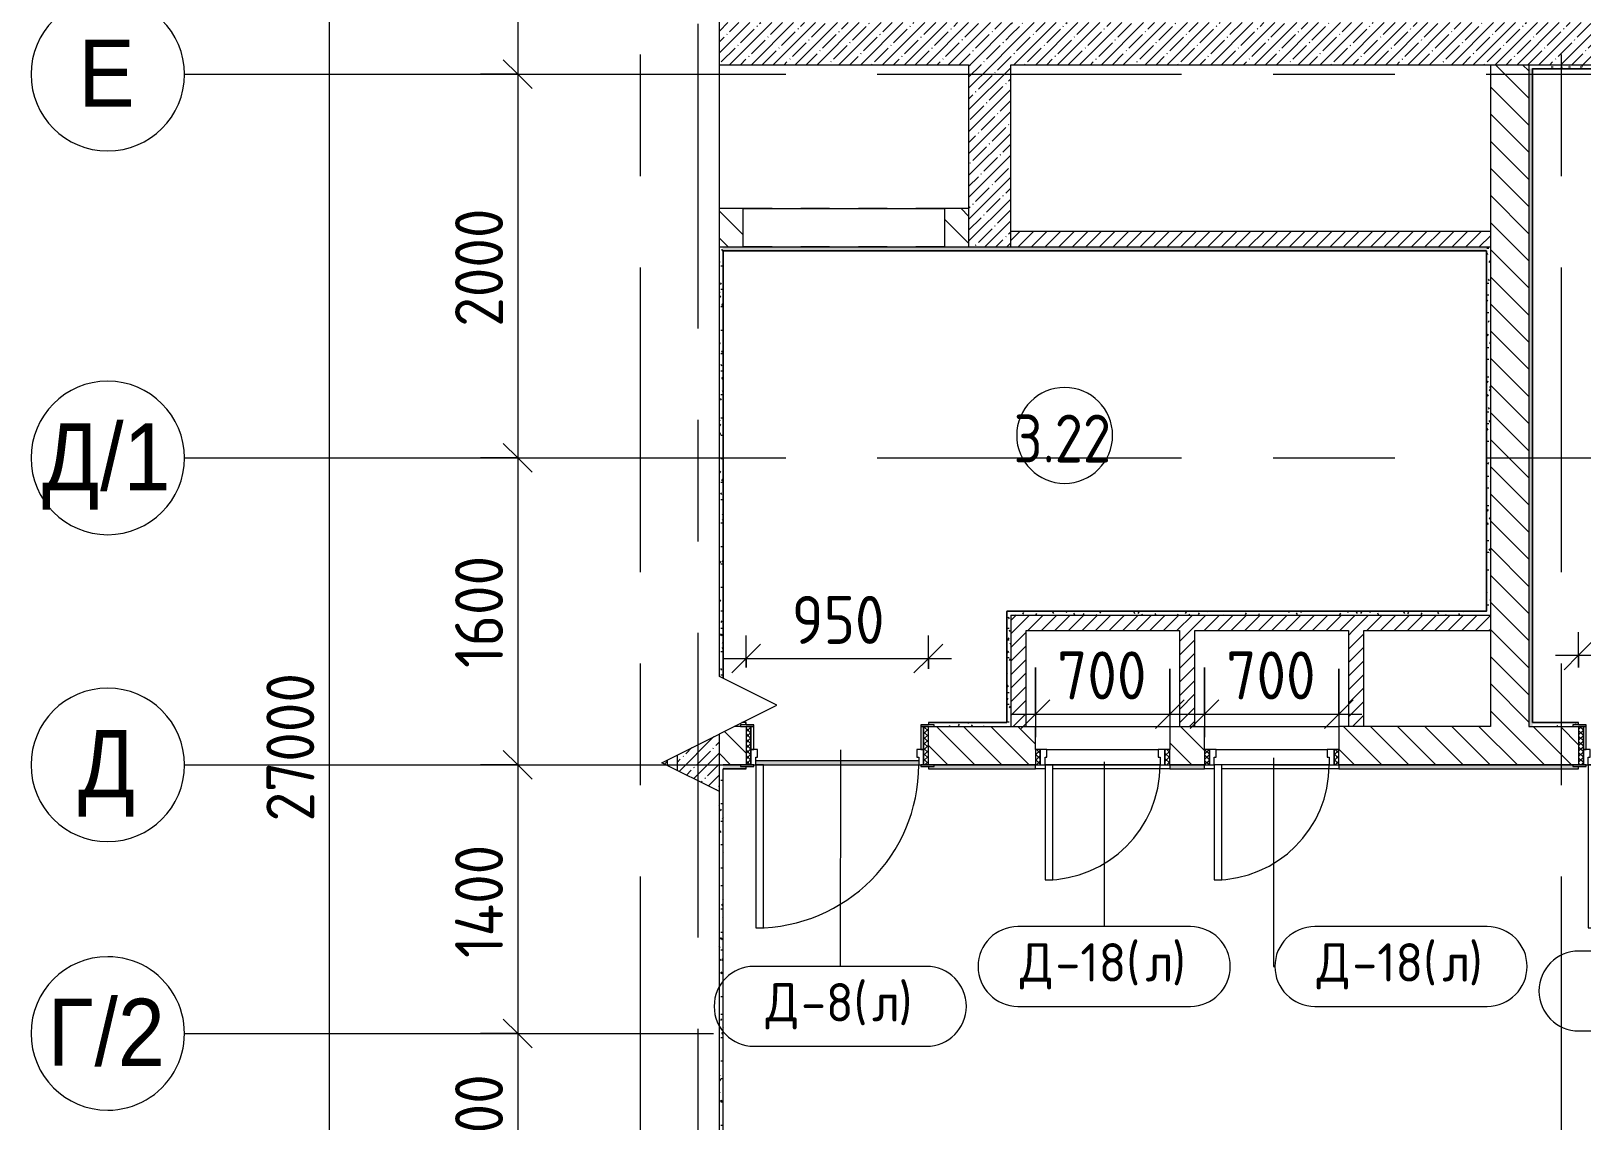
# Model space of a CAD drawing. Header units: millimetres. Extents: x 81382 to 274816, y -8553 to 29000.
# Drawn here: x 81382 to 89462, y 11544 to 17226 of the extents above; entities that cross this region are included whole.
import ezdxf

# ---------------------------------------------------------------- set-up
doc = ezdxf.new("R2010")
doc.units = ezdxf.units.MM
doc.linetypes.add('Осевая', pattern=[3175, 635, -476.25, 1587.5, -476.25])
doc.linetypes.add('Штрих короткий', pattern=[300, 150, -150])
for name, color, linetype, lineweight in [('A-ANNO-DIMS', 7, 'Continuous', 9), ('A-ANNO-DIMS-100', 7, 'Continuous', 9), ('A-AREA-IDEN', 7, 'Continuous', 9), ('A-DETL-GENF', 7, 'Continuous', 9), ('A-DOOR', 7, 'Continuous', 9), ('A-DOOR-3', 7, 'Штрих короткий', 9), ('A-DOOR-FRAM-2', 7, 'Continuous', 9), ('A-DOOR-IDEN', 7, 'Continuous', 9), ('A-WALL', 7, 'Continuous', 9), ('I-WALL', 7, 'Continuous', 9), ('Ограждение', 7, 'Continuous', 9), ('Оси', 7, 'Continuous', 9), ('Оси-1', 7, 'Continuous', 20), ('Оси-2', 7, 'Осевая', 9), ('Поручни', 7, 'Continuous', 9)]:
    doc.layers.add(name, color=color, linetype=linetype, lineweight=lineweight)
for name, color, linetype, lineweight, true_color in [('A-DOOR-1', 1, 'Continuous', 9, 0xff0000), ('A-DOOR-2', 1, 'Continuous', 13, 0xff0000), ('A-DOOR-FRAM-1', 1, 'Continuous', 13, 0xff0000), ('A-DOOR-FRAM-3', 1, 'Continuous', 9, 0xff0000), ('A-WALL-1', 7, 'Continuous', 9, 0x3c3c3c), ('A-WALL-FNSH-1', 7, 'Continuous', 9, 0x3c3c3c)]:
    doc.layers.add(name, color=color, linetype=linetype, lineweight=lineweight, true_color=true_color)
doc.styles.add('Arial', font='arial.ttf', dxfattribs={"width": 0.9, "height": 350})
doc.styles.add('GOST Common', font='GOST_Common.ttf', dxfattribs={"width": 0.9, "height": 250})
doc.styles.add('GOST Common_1', font='GOST_Common.ttf', dxfattribs={"height": 200})
doc.styles.add('ISOCPEUR', font='isocpeur.ttf', dxfattribs={"width": 0.9, "height": 250})
doc.dimstyles.new('ISO-2_5_0_9К_БОЛЬШОЙ', dxfattribs={"dimscale": 304.8, "dimtxt": 248.995294, "dimasz": 0.492126, "dimexe": 0.393701, "dimexo": 0.984252, "dimgap": 0, "dimtad": 1, "dimdec": 0, "dimrnd": 10, "dimzin": 0, "dimdsep": 46, "dimtxsty": 'ISOCPEUR', "dimblk1": 'OBLIQUE', "dimblk2": 'OBLIQUE', "dimsah": 1, "dimcen": 0.09, "dimdle": 0.393701, "dimazin": 0, "dimtfac": 1, "dimtdec": 4, "dimtix": 1, "dimtmove": 0, "dimatfit": 3, "dimfxl": 1, "dimtvp": 1, "dimtolj": 1, "dimtzin": 0, "dimarcsym": 2})
pattern_1 = [(45, (0, 0), (-57.024626, 57.024626), []), (45, (57.025, 0), (-57.024626, 57.024626), [100.806, -20.161, 3.353, -16.808])]
pattern_2 = [(135, (0, 0), (-70.71068, -70.71068), [])]
pattern_3 = [(45, (0, 0), (-35.35534, 35.35534), [])]
pattern_4 = [(0, (0, 0), (121.92, 30.48), [10.058, -81.382, 10.058, -81.382, -487.68]), (0, (0, 0), (121.92, 30.48), [-182.88, 10.058, -172.822, 10.058, -81.382, -213.36]), (0, (0, 0), (121.92, 30.48), [-457.2, 10.058, -50.902, 10.058, -142.342]), (120, (45.72, 15.24), (-87.356454, 90.345817), [10.058, -81.382, 10.058, -81.382, -487.68]), (120, (45.72, 15.24), (-87.356454, 90.345817), [-182.88, 10.058, -172.822, 10.058, -81.382, -213.36]), (120, (45.72, 15.24), (-87.356454, 90.345817), [-457.2, 10.058, -50.902, 10.058, -142.342]), (240, (60.96, 76.2), (-34.563546, -120.825817), [10.058, -81.382, 10.058, -81.382, -487.68]), (240, (60.96, 76.2), (-34.563546, -120.825817), [-182.88, 10.058, -172.822, 10.058, -81.382, -213.36]), (240, (60.96, 76.2), (-34.563546, -120.825817), [-457.2, 10.058, -50.902, 10.058, -142.342])]

# ---------------------------------------------------------------- blocks, each defined once
blk = doc.blocks.new('110_Дверь_СКБ_1Ст_Внутренняя1 - Д-8 950x2100h_охрана-31784688-План заполнения дверных проемов 3 этажа в осях 23-33')
at = {"layer": 'A-DOOR'}
h = blk.add_hatch(dxfattribs=at)
h.set_pattern_fill('FP_6', color=256, style=0, pattern_type=2)
h.set_pattern_definition([(135, (1826.41, 164.685), (-14.14214, -14.14214), []), (225, (1826.41, 164.685), (14.14214, -14.14214), [])])
h.paths.add_polyline_path([(462.5, 100), (462.5, -100), (487.5, -100), (487.5, 100)])
at = {"layer": 'A-DOOR-FRAM-2'}
h = blk.add_hatch(dxfattribs=at)
h.set_pattern_fill('FP_7', color=256, style=0, pattern_type=2)
h.set_pattern_definition([(45, (-296.384, 164.685), (-14.1421, 14.1421), []), (135, (-296.384, 164.685), (-14.1421, -14.1421), [])])
h.paths.add_polyline_path([(-437.5, 100), (-462.5, 100), (-462.5, -100), (-437.5, -100), (-437.5, -1.8)])
at = {"layer": 'A-DOOR-1'}
blk.add_arc((437.5, 100), 850, 90, 180, dxfattribs=at)
at = {"layer": 'A-DOOR-2'}
for p, q in [((437.5, 950), (397.5, 950)), ((397.5, 950), (397.5, 100)), ((437.5, 100), (437.5, 950)), ((397.5, 100), (437.5, 100))]:
    blk.add_line(p, q, dxfattribs=at)
at = {"layer": 'A-DOOR-FRAM-1'}
for p, q in [((-422.5, 108), (-492.5, 108)), ((-492.5, 108), (-492.5, 100)), ((-492.5, 100), (-422.5, 100)), ((-437.5, 100), (-462.5, 100)), ((-462.5, 100), (-462.5, -100)), ((-412.5, 100), (-437.5, 100)), ((-437.5, 100), (-437.5, 20)), ((-437.5, -100), (-437.5, 100)), ((-422.5, 100), (-437.5, 100)), ((-437.5, 100), (-437.5, 99)), ((-437.5, 99), (-422.5, 99)), ((-422.5, 100), (-422.5, 108)), ((-422.5, 99), (-422.5, 100)), ((-412.5, 60), (-412.5, 100)), ((437.5, 100), (437.5, 60)), ((462.5, 100), (437.5, 100)), ((517.5, 108), (447.5, 108)), ((447.5, 108), (447.5, 100)), ((462.5, 100), (447.5, 100)), ((447.5, 100), (447.5, 99)), ((447.5, 100), (517.5, 100)), ((447.5, 99), (462.5, 99)), ((462.5, 20), (462.5, 100)), ((487.5, 100), (462.5, 100)), ((462.5, 100), (462.5, -100)), ((462.5, 99), (462.5, 100)), ((487.5, -100), (487.5, 100)), ((517.5, 100), (517.5, 108)), ((-437.5, 20), (-402.5, 20)), ((-422.5, 20), (-437.5, 20)), ((-437.5, 20), (-437.5, -100)), ((-422.5, -100), (-422.5, 20)), ((-402.5, 60), (-412.5, 60)), ((-402.5, 20), (-402.5, 60)), ((437.5, 60), (427.5, 60)), ((427.5, 60), (427.5, 20)), ((427.5, 20), (462.5, 20)), ((462.5, 20), (447.5, 20)), ((447.5, 20), (447.5, -100)), ((462.5, -100), (462.5, 20)), ((-422.5, -100), (-492.5, -100)), ((-492.5, -100), (-492.5, -108)), ((-492.5, -108), (-422.5, -108)), ((-462.5, -100), (-437.5, -100)), ((-437.5, -100), (-422.5, -100)), ((-422.5, -108), (-422.5, -100)), ((447.5, -100), (462.5, -100)), ((517.5, -100), (447.5, -100)), ((447.5, -100), (447.5, -108)), ((447.5, -108), (517.5, -108)), ((462.5, -100), (487.5, -100)), ((517.5, -108), (517.5, -100))]:
    blk.add_line(p, q, dxfattribs=at)
blk = doc.blocks.new('DOR_Проход в стене_Прямоугольный - 1050x1150 EI30-23344994-План заполнения дверных проемов 3 этажа в осях 23-33')
at = {"layer": 'A-DOOR-3'}
for p, q in [((525, 100), (-525, 100)), ((525, -100), (-525, -100))]:
    blk.add_line(p, q, dxfattribs=at)
blk = doc.blocks.new('110_Дверь_СКБ_1Ст - д-18 700x2100h_Технический шкаф ЭОМ и СС-23257539-План заполнения дверных проемов 3 этажа в осях 23-33')
at = {"layer": 'A-DOOR'}
h = blk.add_hatch(dxfattribs=at)
h.set_pattern_fill('FP_20', color=256, style=0, pattern_type=2)
h.set_pattern_definition([(135, (1951.41, 164.685), (-14.14214, -14.14214), []), (225, (1951.41, 164.685), (14.14214, -14.14214), [])])
h.paths.add_polyline_path([(362.5, 100), (337.5, 100), (337.5, 20), (362.5, 20)])
at = {"layer": 'A-DOOR-FRAM-2'}
h = blk.add_hatch(dxfattribs=at)
h.set_pattern_fill('FP_21', color=256, style=0, pattern_type=2)
h.set_pattern_definition([(45, (-171.384, 164.685), (-14.1421, 14.1421), []), (135, (-171.384, 164.685), (-14.1421, -14.1421), [])])
h.paths.add_polyline_path([(-312.5, 100), (-337.5, 100), (-337.5, 20), (-312.5, 20)])
at = {"layer": 'A-DOOR-1'}
blk.add_arc((312.5, 100), 600, 90, 180, dxfattribs=at)
at = {"layer": 'A-DOOR-2'}
for p, q in [((312.5, 700), (272.5, 700)), ((272.5, 700), (272.5, 100)), ((312.5, 100), (312.5, 700)), ((272.5, 100), (312.5, 100))]:
    blk.add_line(p, q, dxfattribs=at)
at = {"layer": 'A-DOOR-FRAM-1'}
for p, q in [((-312.5, 100), (-337.5, 100)), ((-337.5, 100), (-337.5, 20)), ((-287.5, 100), (-312.5, 100)), ((-312.5, 100), (-312.5, 20)), ((-312.5, 20), (-312.5, 100)), ((-287.5, 60), (-287.5, 100)), ((312.5, 100), (312.5, 60)), ((337.5, 100), (312.5, 100)), ((337.5, 20), (337.5, 100)), ((362.5, 100), (337.5, 100)), ((337.5, 100), (337.5, 20)), ((362.5, 20), (362.5, 100)), ((-337.5, 20), (-312.5, 20)), ((-312.5, 20), (-277.5, 20)), ((-277.5, 60), (-287.5, 60)), ((-277.5, 20), (-277.5, 60)), ((312.5, 60), (302.5, 60)), ((302.5, 60), (302.5, 20)), ((302.5, 20), (337.5, 20)), ((337.5, 20), (362.5, 20))]:
    blk.add_line(p, q, dxfattribs=at)
at = {"layer": 'A-DOOR-FRAM-3'}
for p, q in [((-287.5, 100), (272.5, 100)), ((302.5, 20), (-277.5, 20))]:
    blk.add_line(p, q, dxfattribs=at)
blk = doc.blocks.new('Ограждение - Ограждение-32882290-План заполнения дверных проемов 3 этажа в осях 23-33')
at = {"layer": 'Ограждение'}
blk.add_hatch(color=256, dxfattribs=at).paths.add_polyline_path([(85814, 13400.9), (86010, 13400.9), (86010, 13420.9), (85160, 13420.9), (85160, 13400.9), (85270.7, 13400.9)])
at = {"layer": 'Поручни'}
for p, q in [((86010, 13420.9), (85160, 13420.9)), ((85160, 13400.9), (86010, 13400.9))]:
    blk.add_line(p, q, dxfattribs=at)
blk = doc.blocks.new('DET_L_Линия разрыва - М100-30674062-План заполнения дверных проемов 3 этажа в осях 23-33')
at = {"layer": 'A-DETL-GENF'}
for p, q in [((13669.4, 300), (13519.4, 0)), ((13969.4, -300), (13669.4, 300)), ((13519.4, 0), (35.7, 0)), ((14119.4, 0), (13969.4, -300)), ((27638.8, 0), (14119.4, 0))]:
    blk.add_line(p, q, dxfattribs=at)
blk = doc.blocks.new('Ось сетки - D8-29747960-План заполнения дверных проемов 3 этажа в осях 23-33')
at = {"layer": 'Оси-1'}
for start, end in [(360, 180), (180, 360)]:
    blk.add_arc((0, 0), 4, start, end, dxfattribs=at)
blk = doc.blocks.new('Марка_Помещения - Номер-25198446-План заполнения дверных проемов 3 этажа в осях 23-33')
at = {"layer": 'A-AREA-IDEN'}
for start, end in [(360, 180), (180, 360)]:
    blk.add_arc((0, 0), 2.5, start, end, dxfattribs=at)
blk = doc.blocks.new('М_двери - Типоразмер_рамка-25223575-План заполнения дверных проемов 3 этажа в осях 23-33')
at = {"layer": 'A-DOOR-IDEN'}
for p, q in [((4.496, 2.08), (-4.496, 2.08)), ((-4.496, -2.08), (4.496, -2.08))]:
    blk.add_line(p, q, dxfattribs=at)
for centre, start, end in [((-4.496, 0), 90, 270), ((4.496, 0), 270, 90)]:
    blk.add_arc(centre, 2.08, start, end, dxfattribs=at)
blk = doc.blocks.new('DIMBLOCK2-План заполнения дверных проемов 3 этажа в осях 23-33')
at = {"layer": 'A-ANNO-DIMS-100'}
for p, q in [((85110, 13908), (85110, 14074.1)), ((86060, 13900), (86060, 14074.1)), ((84990, 13954.1), (86180, 13954.1)), ((85110, 13954.1), (85110, 13908)), ((86060, 13954.1), (86060, 13900))]:
    blk.add_line(p, q, dxfattribs=at)
at = {"layer": 'A-ANNO-DIMS-100', "lineweight": 20}
for p, q in [((85110, 13954.1), (85185, 14029.1)), ((86060, 13954.1), (86135, 14029.1)), ((85110, 13954.1), (85035, 13879.1)), ((86060, 13954.1), (85985, 13879.1))]:
    blk.add_line(p, q, dxfattribs=at)
at = {"layer": 'A-ANNO-DIMS-100', "color": 0, "insert": (85348, 14280.7), "char_height": 250, "width": 568.858, "attachment_point": 1, "line_spacing_factor": 1.149209, "style": 'ISOCPEUR'}
blk.add_mtext('950', dxfattribs=at)
blk = doc.blocks.new('_Oblique')
at = {"color": 0, "linetype": 'ByBlock', "lineweight": -2}
blk.add_line((-0.5, -0.5), (0.5, 0.5), dxfattribs=at)
blk = doc.blocks.new('DIMBLOCK3-План заполнения дверных проемов 3 этажа в осях 23-33')
at = {"layer": 'A-ANNO-DIMS-100'}
for p, q in [((86618.4, 13908), (86618.4, 13544.8)), ((86618.4, 13664.8), (86618.4, 13908)), ((87318.4, 13900), (87318.4, 13544.8)), ((87318.4, 13664.8), (87318.4, 13900)), ((86498.4, 13664.8), (87438.4, 13664.8))]:
    blk.add_line(p, q, dxfattribs=at)
at = {"layer": 'A-ANNO-DIMS-100', "lineweight": 20}
for p, q in [((86618.4, 13664.8), (86693.4, 13739.8)), ((87318.4, 13664.8), (87393.4, 13739.8)), ((86618.4, 13664.8), (86543.4, 13589.8)), ((87318.4, 13664.8), (87243.4, 13589.8))]:
    blk.add_line(p, q, dxfattribs=at)
at = {"layer": 'A-ANNO-DIMS-100', "color": 0, "insert": (86731.4, 13991.4), "char_height": 250, "width": 568.858, "attachment_point": 1, "line_spacing_factor": 1.149209, "style": 'ISOCPEUR'}
blk.add_mtext('700', dxfattribs=at)
blk = doc.blocks.new('DIMBLOCK4-План заполнения дверных проемов 3 этажа в осях 23-33')
at = {"layer": 'A-ANNO-DIMS-100'}
for p, q in [((87500, 13908), (87500, 13544.8)), ((87500, 13664.8), (87500, 13908)), ((88200, 13900), (88200, 13544.8)), ((88200, 13664.8), (88200, 13900)), ((87380, 13664.8), (88320, 13664.8))]:
    blk.add_line(p, q, dxfattribs=at)
at = {"layer": 'A-ANNO-DIMS-100', "lineweight": 20}
for p, q in [((87500, 13664.8), (87575, 13739.8)), ((88200, 13664.8), (88275, 13739.8)), ((87500, 13664.8), (87425, 13589.8)), ((88200, 13664.8), (88125, 13589.8))]:
    blk.add_line(p, q, dxfattribs=at)
at = {"layer": 'A-ANNO-DIMS-100', "color": 0, "insert": (87613, 13991.4), "char_height": 250, "width": 568.858, "attachment_point": 1, "line_spacing_factor": 1.149209, "style": 'ISOCPEUR'}
blk.add_mtext('700', dxfattribs=at)
blk = doc.blocks.new('DIMBLOCK24-План заполнения дверных проемов 3 этажа в осях 23-33')
at = {"layer": 'A-ANNO-DIMS-100'}
for p, q in [((89450, 13908), (89450, 14091.1)), ((90400, 13920), (90400, 14091.1)), ((89330, 13971.1), (90520, 13971.1)), ((89450, 13971.1), (89450, 13908)), ((90400, 13971.1), (90400, 13920))]:
    blk.add_line(p, q, dxfattribs=at)
at = {"layer": 'A-ANNO-DIMS-100', "lineweight": 20}
for p, q in [((89450, 13971.1), (89525, 14046.1)), ((90400, 13971.1), (90475, 14046.1)), ((89450, 13971.1), (89375, 13896.1)), ((90400, 13971.1), (90325, 13896.1))]:
    blk.add_line(p, q, dxfattribs=at)
at = {"layer": 'A-ANNO-DIMS-100', "color": 0, "insert": (89688, 14297.7), "char_height": 250, "width": 568.858, "attachment_point": 1, "line_spacing_factor": 1.149209, "style": 'ISOCPEUR'}
blk.add_mtext('950', dxfattribs=at)
blk = doc.blocks.new('DIMBLOCK29-План заполнения дверных проемов 3 этажа в осях 23-33')
at = {"layer": 'A-ANNO-DIMS-100', "lineweight": 20}
for p, q in [((83919.2, 18150), (83844.2, 18225)), ((83919.2, 18150), (83994.2, 18075)), ((83919.2, 17000), (83844.2, 17075)), ((83919.2, 17000), (83994.2, 16925))]:
    blk.add_line(p, q, dxfattribs=at)
at = {"layer": 'A-ANNO-DIMS-100'}
for p, q in [((83725.3, 18150), (84039.2, 18150)), ((83919.2, 18150), (83725.3, 18150)), ((83919.2, 18150), (83919.2, 17000)), ((83725.3, 17000), (84039.2, 17000)), ((83919.2, 17000), (83725.3, 17000))]:
    blk.add_line(p, q, dxfattribs=at)
at = {"layer": 'A-ANNO-DIMS-100', "color": 0, "insert": (83592.6, 17302.1), "char_height": 250, "width": 655.049, "attachment_point": 1, "rotation": 90, "line_spacing_factor": 1.149209, "style": 'ISOCPEUR'}
blk.add_mtext('1150', dxfattribs=at)
blk = doc.blocks.new('DIMBLOCK30-План заполнения дверных проемов 3 этажа в осях 23-33')
at = {"layer": 'A-ANNO-DIMS-100', "lineweight": 20}
for p, q in [((83919.2, 17000), (83844.2, 17075)), ((83919.2, 17000), (83994.2, 16925)), ((83919.2, 15000), (83844.2, 15075)), ((83919.2, 15000), (83994.2, 14925))]:
    blk.add_line(p, q, dxfattribs=at)
at = {"layer": 'A-ANNO-DIMS-100'}
for p, q in [((83725.3, 17000), (84039.2, 17000)), ((83919.2, 17000), (83725.3, 17000)), ((83919.2, 17000), (83919.2, 15000)), ((83725.3, 15000), (84039.2, 15000)), ((83919.2, 15000), (83725.3, 15000))]:
    blk.add_line(p, q, dxfattribs=at)
at = {"layer": 'A-ANNO-DIMS-100', "color": 0, "insert": (83592.6, 15684), "char_height": 250, "width": 758.478, "attachment_point": 1, "rotation": 90, "line_spacing_factor": 1.149209, "style": 'ISOCPEUR'}
blk.add_mtext('2000', dxfattribs=at)
blk = doc.blocks.new('DIMBLOCK31-План заполнения дверных проемов 3 этажа в осях 23-33')
at = {"layer": 'A-ANNO-DIMS-100', "lineweight": 20}
for p, q in [((83919.2, 15000), (83844.2, 15075)), ((83919.2, 15000), (83994.2, 14925)), ((83919.2, 13400), (83844.2, 13475)), ((83919.2, 13400), (83994.2, 13325))]:
    blk.add_line(p, q, dxfattribs=at)
at = {"layer": 'A-ANNO-DIMS-100'}
for p, q in [((83725.3, 15000), (84039.2, 15000)), ((83919.2, 15000), (83725.3, 15000)), ((83919.2, 15000), (83919.2, 13400)), ((83725.3, 13400), (84039.2, 13400)), ((83919.2, 13400), (83725.3, 13400))]:
    blk.add_line(p, q, dxfattribs=at)
at = {"layer": 'A-ANNO-DIMS-100', "color": 0, "insert": (83592.6, 13905.5), "char_height": 250, "width": 706.764, "attachment_point": 1, "rotation": 90, "line_spacing_factor": 1.149209, "style": 'ISOCPEUR'}
blk.add_mtext('1600', dxfattribs=at)
blk = doc.blocks.new('DIMBLOCK32-План заполнения дверных проемов 3 этажа в осях 23-33')
at = {"layer": 'A-ANNO-DIMS-100', "lineweight": 20}
for p, q in [((83919.2, 13400), (83844.2, 13475)), ((83919.2, 13400), (83994.2, 13325)), ((83919.2, 12000), (83844.2, 12075)), ((83919.2, 12000), (83994.2, 11925))]:
    blk.add_line(p, q, dxfattribs=at)
at = {"layer": 'A-ANNO-DIMS-100'}
for p, q in [((83725.3, 13400), (84039.2, 13400)), ((83919.2, 13400), (83725.3, 13400)), ((83919.2, 13400), (83919.2, 12000)), ((83725.3, 12000), (84039.2, 12000)), ((83919.2, 12000), (83725.3, 12000))]:
    blk.add_line(p, q, dxfattribs=at)
at = {"layer": 'A-ANNO-DIMS-100', "color": 0, "insert": (83592.6, 12393.5), "char_height": 250, "width": 735.494, "attachment_point": 1, "rotation": 90, "line_spacing_factor": 1.149209, "style": 'ISOCPEUR'}
blk.add_mtext('1400', dxfattribs=at)
blk = doc.blocks.new('DIMBLOCK33-План заполнения дверных проемов 3 этажа в осях 23-33')
at = {"layer": 'A-ANNO-DIMS-100', "lineweight": 20}
for p, q in [((83919.2, 12000), (83844.2, 12075)), ((83919.2, 12000), (83994.2, 11925)), ((83919.2, 11100), (83844.2, 11175)), ((83919.2, 11100), (83994.2, 11025))]:
    blk.add_line(p, q, dxfattribs=at)
at = {"layer": 'A-ANNO-DIMS-100'}
for p, q in [((83725.3, 12000), (84039.2, 12000)), ((83919.2, 12000), (83725.3, 12000)), ((83919.2, 12000), (83919.2, 11100)), ((83725.3, 11100), (84039.2, 11100)), ((83919.2, 11100), (83725.3, 11100))]:
    blk.add_line(p, q, dxfattribs=at)
at = {"layer": 'A-ANNO-DIMS-100', "color": 0, "insert": (83592.6, 11313), "char_height": 250, "width": 568.858, "attachment_point": 1, "rotation": 90, "line_spacing_factor": 1.149209, "style": 'ISOCPEUR'}
blk.add_mtext('900', dxfattribs=at)
blk = doc.blocks.new('DIMBLOCK38-План заполнения дверных проемов 3 этажа в осях 23-33')
at = {"layer": 'A-ANNO-DIMS-100', "lineweight": 20}
for p, q in [((82935.4, 27000), (82860.4, 27075)), ((82935.4, 27000), (83010.4, 26925)), ((82935.4, 0), (82860.4, 75)), ((82935.4, 0), (83010.4, -75))]:
    blk.add_line(p, q, dxfattribs=at)
at = {"layer": 'A-ANNO-DIMS-100'}
for p, q in [((82935.4, 27120), (82935.4, -120)), ((82741.5, 27000), (83055.4, 27000)), ((82935.4, 27000), (82741.5, 27000)), ((82741.5, 0), (83055.4, 0)), ((82935.4, 0), (82741.5, 0))]:
    blk.add_line(p, q, dxfattribs=at)
at = {"layer": 'A-ANNO-DIMS-100', "color": 0, "insert": (82608.8, 13105), "char_height": 250, "width": 948.097, "attachment_point": 1, "rotation": 90, "line_spacing_factor": 1.149209, "style": 'ISOCPEUR'}
blk.add_mtext('27000', dxfattribs=at)

msp = doc.modelspace()

# ---------------------------------------------------------------- hatches: boundary and pattern name
at = {"layer": 'I-WALL'}
h = msp.add_hatch(dxfattribs=at)
h.set_pattern_fill('FP_4', color=256, style=0, pattern_type=2)
h.set_pattern_definition(pattern_1)
h.paths.add_polyline_path([(86270, 17050), (86490, 17050), (86490, 17270), (84970.7, 17270), (84970.7, 17050)])
h = msp.add_hatch(dxfattribs=at)
h.set_pattern_fill('FP_4', color=256, style=0, pattern_type=2)
h.set_pattern_definition(pattern_1)
h.paths.add_polyline_path([(92810, 17050), (92810, 17270), (86490, 17270), (86490, 17050), (92790, 17050)])
h = msp.add_hatch(dxfattribs=at)
h.set_pattern_fill('FP_4', color=256, style=0, pattern_type=2)
h.set_pattern_definition(pattern_1)
h.paths.add_polyline_path([(86490, 16100), (86490, 17050), (86270, 17050), (86270, 16100)])
h = msp.add_hatch(dxfattribs=at)
h.set_pattern_fill('FP_3', color=256, style=0, pattern_type=2)
h.set_pattern_definition(pattern_2)
h.paths.add_polyline_path([(89190, 13600), (89190, 17050), (88990, 17050), (88990, 13600)])
h = msp.add_hatch(dxfattribs=at)
h.set_pattern_fill('FP_35', color=256, style=0, pattern_type=2)
h.set_pattern_definition(pattern_4)
h.paths.add_polyline_path([(90920, 17030), (90940, 17030), (90940, 17050), (89190, 17050), (89190, 17030), (90919, 17030)])
h = msp.add_hatch(dxfattribs=at)
h.set_pattern_fill('FP_35', color=256, style=0, pattern_type=2)
h.set_pattern_definition(pattern_4)
h.paths.add_polyline_path([(89210, 13600), (89210, 17030), (89190, 17030), (89190, 13600)])
h = msp.add_hatch(dxfattribs=at)
h.set_pattern_fill('FP_3', color=256, style=0, pattern_type=2)
h.set_pattern_definition(pattern_2)
h.paths.add_polyline_path([(84990, 16100), (85095, 16100), (85095, 16300), (84970.7, 16300), (84970.7, 16100)])
h.paths.add_polyline_path([(86270, 16100), (86270, 16300), (86145, 16300), (86145, 16100)])
h = msp.add_hatch(dxfattribs=at)
h.set_pattern_fill('FP_5', color=256, style=0, pattern_type=2)
h.set_pattern_definition(pattern_3)
h.paths.add_polyline_path([(88970, 16100), (88990, 16100), (88990, 16180), (86490, 16180), (86490, 16100), (87086.2, 16100)])
h = msp.add_hatch(dxfattribs=at)
h.set_pattern_fill('FP_35', color=256, style=0, pattern_type=2)
h.set_pattern_definition(pattern_4)
h.paths.add_polyline_path([(84990, 13851.7), (84990, 16100), (84970.7, 16099.3), (84970.7, 13861.4), (84972, 13860.7)])
h = msp.add_hatch(dxfattribs=at)
h.set_pattern_fill('FP_35', color=256, style=0, pattern_type=2)
h.set_pattern_definition(pattern_4)
h.paths.add_polyline_path([(88969, 16080), (88970, 16080), (88970, 16100), (84990, 16100), (84990, 16080), (87086.2, 16080)])
h = msp.add_hatch(dxfattribs=at)
h.set_pattern_fill('FP_35', color=256, style=0, pattern_type=2)
h.set_pattern_definition(pattern_4)
h.paths.add_polyline_path([(88970, 14180), (88990, 14180), (88990, 16100), (88970, 16100), (88970, 14200)])
h = msp.add_hatch(dxfattribs=at)
h.set_pattern_fill('FP_35', color=256, style=0, pattern_type=2)
h.set_pattern_definition(pattern_4)
h.paths.add_polyline_path([(88970, 14180), (88970, 14200), (86470, 14200), (86470, 14180), (87086.2, 14180)])
h = msp.add_hatch(dxfattribs=at)
h.set_pattern_fill('FP_35', color=256, style=0, pattern_type=2)
h.set_pattern_definition(pattern_4)
h.paths.add_polyline_path([(86490, 13600), (86490, 14180), (86470, 14180), (86470, 13600)])
h = msp.add_hatch(dxfattribs=at)
h.set_pattern_fill('FP_5', color=256, style=0, pattern_type=2)
h.set_pattern_definition(pattern_3)
h.paths.add_polyline_path([(88250, 14100), (88990, 14100), (88990, 14180), (86490, 14180), (86490, 14100), (87450, 14100)])
h = msp.add_hatch(dxfattribs=at)
h.set_pattern_fill('FP_5', color=256, style=0, pattern_type=2)
h.set_pattern_definition(pattern_3)
h.paths.add_polyline_path([(86570, 13600), (86570, 14100), (86490, 14100), (86490, 13600)])
h = msp.add_hatch(dxfattribs=at)
h.set_pattern_fill('FP_5', color=256, style=0, pattern_type=2)
h.set_pattern_definition(pattern_3)
h.paths.add_polyline_path([(87450, 13600), (87450, 14100), (87370, 14100), (87370, 13600)])
h = msp.add_hatch(dxfattribs=at)
h.set_pattern_fill('FP_5', color=256, style=0, pattern_type=2)
h.set_pattern_definition(pattern_3)
h.paths.add_polyline_path([(88330, 13600), (88330, 14100), (88250, 14100), (88250, 13600)])
h = msp.add_hatch(dxfattribs=at)
h.set_pattern_fill('FP_3', color=256, style=0, pattern_type=2)
h.set_pattern_definition(pattern_2)
h.paths.add_polyline_path([(89450, 13400), (89450, 13600), (88200, 13600), (88200, 13400), (89420, 13400)])
h.paths.add_polyline_path([(87500, 13400), (87500, 13600), (87318.4, 13600), (87318.4, 13400)])
h.paths.add_polyline_path([(86618.4, 13400), (86618.4, 13600), (86060, 13600), (86060, 13400), (86090, 13400)])
h.paths.add_polyline_path([(85110, 13400), (85110, 13600), (85047.9, 13600), (84970, 13561.1), (84970.7, 13400), (85080, 13400)])
h = msp.add_hatch(dxfattribs=at)
h.set_pattern_fill('FP_35', color=256, style=0, pattern_type=2)
h.set_pattern_definition(pattern_4)
h.paths.add_polyline_path([(86090, 13600), (86470, 13600), (86469, 13620), (86060, 13620), (86060, 13608), (86090, 13608), (86090, 13601.5)])
h.paths.add_polyline_path([(85047.9, 13600), (85080, 13600), (85080, 13608), (85110, 13608), (85110, 13620), (85087.9, 13620), (85063.5, 13607.8)])
h = msp.add_hatch(dxfattribs=at)
h.set_pattern_fill('FP_35', color=256, style=0, pattern_type=2)
h.set_pattern_definition(pattern_4)
h.paths.add_polyline_path([(89210, 13600), (89420, 13600), (89420, 13608), (89450, 13608), (89450, 13620), (89210, 13620)])
h = msp.add_hatch(dxfattribs=at)
h.set_pattern_fill('FP_4', color=256, style=0, pattern_type=2)
h.set_pattern_definition(pattern_1)
h.paths.add_polyline_path([(84970, 13261.7), (84970, 13561.1), (84750, 13451.1), (84750, 13371.7), (84960.2, 13266.6)])
h = msp.add_hatch(dxfattribs=at)
h.set_pattern_fill('FP_4', color=256, style=0, pattern_type=2)
h.set_pattern_definition(pattern_1)
h.paths.add_polyline_path([(84700, 13396.7), (84700, 13426.1), (84670.7, 13411.4)])
h = msp.add_hatch(dxfattribs=at)
h.set_pattern_fill('FP_35', color=256, style=0, pattern_type=2)
h.set_pattern_definition(pattern_4)
h.paths.add_polyline_path([(84990, 10620), (84990, 13400), (84970, 13400), (84970.7, 10620)])
h = msp.add_hatch(dxfattribs=at)
h.set_pattern_fill('FP_35', color=256, style=0, pattern_type=2)
h.set_pattern_definition(pattern_4)
h.paths.add_polyline_path([(97800, 13380), (97800, 13400), (97520, 13400), (97520, 13380)])
h.paths.add_polyline_path([(96820, 13380), (96820, 13400), (96650, 13400), (96650, 13392), (96595, 13392), (96595, 13380), (96650, 13380)])
h.paths.add_polyline_path([(95195, 13380), (95195, 13392), (95140, 13392), (95140, 13400), (94510, 13400), (94510, 13392), (94455, 13392), (94455, 13380), (95140, 13380)])
h.paths.add_polyline_path([(92280, 13380), (93055, 13380), (93055, 13392), (93000, 13392), (93000, 13400), (92280, 13400), (92280, 13392), (92250, 13392), (92250, 13380)])
h.paths.add_polyline_path([(89420, 13380), (89450, 13380), (89450, 13392), (89420, 13392), (89420, 13400), (88200, 13400), (88200, 13380)])
h.paths.add_polyline_path([(90400, 13380), (91300, 13380), (91300, 13392), (91270, 13392), (91270, 13400), (90430, 13400), (90430, 13392), (90400, 13392)])
h.paths.add_polyline_path([(87318.4, 13380), (87500, 13380), (87500, 13400), (87318.4, 13400)])
h.paths.add_polyline_path([(86618.4, 13380), (86618.4, 13400), (86090, 13400), (86090, 13392), (86060, 13392), (86060, 13380), (86090, 13380)])
h.paths.add_polyline_path([(84991, 13380), (85110, 13380), (85110, 13392), (85080, 13392), (85080, 13400), (84990, 13400), (84990, 13380)])

# ---------------------------------------------------------------- linework, layer by layer
at = {"layer": 'A-DOOR-IDEN'}
for p, q in [((85601.6, 13477.9), (85600.8, 12349.2)), ((86976.5, 13416.3), (86976.5, 12557.2)), ((87858.9, 13436.8), (87858.9, 12349.2)), ((87858.9, 12349.2), (87866.4, 12349.2))]:
    msp.add_line(p, q, dxfattribs=at)
at = {"layer": 'A-WALL'}
for p, q in [((88990, 17050), (88990, 13600)), ((89190, 17050), (89190, 13600)), ((89210, 17030), (90920, 17030)), ((89210, 13620), (89210, 17030)), ((84970.7, 16100), (88990, 16100)), ((88970, 16080), (84990, 16080)), ((84990, 16080), (84990, 13851.7)), ((88970, 14200), (88970, 16080)), ((86470, 13620), (86470, 14180)), ((86490, 14180), (88990, 14180)), ((85080, 13600), (85047.9, 13600)), ((85110, 13620), (85087.9, 13620)), ((86060, 13620), (86470, 13620)), ((86090, 13600), (86618.4, 13600)), ((87318.4, 13600), (87500, 13600)), ((89190, 13600), (89420, 13600)), ((89210, 13620), (89450, 13620)), ((84970, 13561.1), (84970, 13400)), ((84970, 13400), (85080, 13400)), ((85080, 13400), (84990, 13400)), ((84990, 10620), (84990, 13380))]:
    msp.add_line(p, q, dxfattribs=at)
at = {"layer": 'A-WALL-1'}
for p, q in [((84970.7, 17050), (86270, 17050)), ((86270, 17050), (86270, 16100)), ((86490, 16100), (86490, 17050)), ((86490, 17050), (91020, 17050)), ((85095, 16300), (84970.7, 16300)), ((85095, 16100), (85095, 16300)), ((86270, 16300), (86145, 16300)), ((86145, 16300), (86145, 16100)), ((88990, 16180), (86490, 16180)), ((88970, 14200), (86470, 14200)), ((86490, 14180), (86490, 13600)), ((86570, 14100), (87370, 14100)), ((86570, 13600), (86570, 14100)), ((87370, 14100), (87370, 13600)), ((87450, 14100), (88250, 14100)), ((87450, 13600), (87450, 14100)), ((88250, 14100), (88250, 13600)), ((88330, 14100), (88990, 14100)), ((88330, 13600), (88330, 14100)), ((85110, 13608), (85110, 13620)), ((86060, 13620), (86060, 13608)), ((86618.4, 13480), (86618.4, 13600)), ((87318.4, 13600), (87318.4, 13480)), ((87500, 13480), (87500, 13600)), ((88990, 13600), (88200, 13600)), ((88200, 13600), (88200, 13480)), ((89450, 13608), (89450, 13620)), ((84700, 13396.7), (84700, 13426.1)), ((84750, 13451.1), (84750, 13371.7)), ((84970, 13400), (84970, 13261.7)), ((84990, 13380), (84991, 13380)), ((85110, 13380), (85110, 13392)), ((86060, 13392), (86060, 13380)), ((86060, 13380), (86618.4, 13380)), ((86090, 13400), (86618.4, 13400)), ((86618.4, 13400), (86090, 13400)), ((86618.4, 13380), (86618.4, 13400)), ((87318.4, 13400), (87500, 13400)), ((87500, 13400), (87318.4, 13400)), ((87318.4, 13400), (87318.4, 13380)), ((87318.4, 13380), (87500, 13380)), ((87500, 13380), (87500, 13400)), ((88200, 13400), (89420, 13400)), ((89420, 13400), (88200, 13400)), ((88200, 13400), (88200, 13380)), ((88200, 13380), (89450, 13380)), ((89450, 13380), (89450, 13392))]:
    msp.add_line(p, q, dxfattribs=at)
at = {"layer": 'A-WALL-FNSH-1'}
for p, q in [((89211, 13621), (89211, 17029)), ((89211, 17029), (90919, 17029)), ((84991, 16079), (88969, 16079)), ((84991, 13851.2), (84991, 16079)), ((88969, 16079), (88969, 14201)), ((86469, 14201), (86469, 13621)), ((88969, 14201), (86469, 14201)), ((86470, 14180), (86470, 14200)), ((85110, 13621), (85089.9, 13621)), ((85110, 13620), (85110, 13621)), ((86469, 13621), (86060, 13621)), ((86060, 13621), (86060, 13620)), ((89450, 13621), (89211, 13621)), ((89450, 13620), (89450, 13621)), ((85110, 13380), (84991, 13380)), ((84991, 10620), (84991, 13379)), ((84991, 13379), (85110, 13379)), ((85110, 13379), (85110, 13380)), ((86060, 13380), (86060, 13379)), ((86060, 13379), (86618.4, 13379)), ((86618.4, 13379), (86618.4, 13380)), ((87318.4, 13380), (87318.4, 13379)), ((87318.4, 13379), (87500, 13379)), ((87500, 13379), (87500, 13380)), ((88200, 13380), (88200, 13379)), ((88200, 13379), (89450, 13379)), ((89450, 13379), (89450, 13380))]:
    msp.add_line(p, q, dxfattribs=at)
at = {"layer": 'I-WALL'}
for p, q in [((85095, 16300), (86145, 16300)), ((86618.4, 13600), (87318.4, 13600)), ((87500, 13600), (88200, 13600)), ((86668.4, 13380), (86618.4, 13380)), ((86668.4, 13379), (86618.4, 13379)), ((87318.4, 13380), (86708.4, 13380)), ((87318.4, 13379), (86708.4, 13379)), ((87550, 13380), (87500, 13380)), ((87550, 13379), (87500, 13379)), ((88200, 13380), (87590, 13380)), ((88200, 13379), (87590, 13379))]:
    msp.add_line(p, q, dxfattribs=at)
at = {"layer": 'Оси'}
for p, q in [((82181.8, 17000), (84681.8, 17000)), ((82181.8, 15000), (84681.8, 15000)), ((82181.8, 13400), (84681.8, 13400)), ((82181.8, 12000), (83535.4, 12000)), ((83586.2, 12000), (84939.7, 12000))]:
    msp.add_line(p, q, dxfattribs=at)
at = {"layer": 'Оси-2'}
for p, q in [((84560, 593.7), (84560, 19415.1)), ((84860, 1863.7), (84860, 19415.1)), ((89360, 593.7), (89360, 18900)), ((84681.8, 17000), (122730, 17000)), ((84681.8, 15000), (122160, 15000)), ((84681.8, 13400), (122130, 13400)), ((83535.4, 12000), (83586.2, 12000))]:
    msp.add_line(p, q, dxfattribs=at)

# ---------------------------------------------------------------- block references
at = {"layer": 'A-AREA-IDEN', "xscale": 99.99999999999993, "yscale": 99.99999999999993, "zscale": 99.99999999999993}
msp.add_blockref('Марка_Помещения - Номер-25198446-План заполнения дверных проемов 3 этажа в осях 23-33', (86770.5, 15117.5), dxfattribs=at)
at = {"layer": 'A-DETL-GENF', "rotation": 270.0000000000003}
msp.add_blockref('DET_L_Линия разрыва - М100-30674062-План заполнения дверных проемов 3 этажа в осях 23-33', (84970.7, 27380.8), dxfattribs=at)
at = {"layer": 'A-DOOR'}
msp.add_blockref('DOR_Проход в стене_Прямоугольный - 1050x1150 EI30-23344994-План заполнения дверных проемов 3 этажа в осях 23-33', (85620, 16200), dxfattribs=at)
at = {"layer": 'A-DOOR-1', "rotation": 180}
for name, p in [('110_Дверь_СКБ_1Ст_Внутренняя1 - Д-8 950x2100h_охрана-31784688-План заполнения дверных проемов 3 этажа в осях 23-33', (85597.5, 13500)), ('110_Дверь_СКБ_1Ст_Внутренняя1 - Д-8 950x2100h_охрана-31784688-План заполнения дверных проемов 3 этажа в осях 23-33', (89937.5, 13500)), ('110_Дверь_СКБ_1Ст - д-18 700x2100h_Технический шкаф ЭОМ и СС-23257539-План заполнения дверных проемов 3 этажа в осях 23-33', (86980.9, 13500)), ('110_Дверь_СКБ_1Ст - д-18 700x2100h_Технический шкаф ЭОМ и СС-23257539-План заполнения дверных проемов 3 этажа в осях 23-33', (87862.5, 13500))]:
    msp.add_blockref(name, p, dxfattribs=at)
at = {"layer": 'A-DOOR-IDEN', "xscale": 99.99999999999993, "yscale": 99.99999999999993, "zscale": 99.99999999999993}
for p in [(86976.5, 12349.2), (88524.1, 12349.2), (89900.8, 12221.2), (85600.8, 12141.2)]:
    msp.add_blockref('М_двери - Типоразмер_рамка-25223575-План заполнения дверных проемов 3 этажа в осях 23-33', p, dxfattribs=at)
at = {"layer": 'Оси-1', "xscale": 99.99999999999993, "yscale": 99.99999999999993, "zscale": 99.99999999999993}
for p, rotation in [((81781.8, 17000), 269.9999999999994), ((81781.8, 15000), 269.9999999999994), ((81781.8, 13400), 269.9999999999994), ((81781.8, 12000), 269.9999999999995)]:
    msp.add_blockref('Ось сетки - D8-29747960-План заполнения дверных проемов 3 этажа в осях 23-33', p, dxfattribs=dict(at, rotation=rotation))
at = {"layer": 'Поручни'}
msp.add_blockref('Ограждение - Ограждение-32882290-План заполнения дверных проемов 3 этажа в осях 23-33', (0, 0), dxfattribs=at)

# ---------------------------------------------------------------- texts
at = {"layer": 'A-AREA-IDEN', "insert": (86504.7, 15226.1), "char_height": 250, "width": 663.797, "attachment_point": 1, "style": 'GOST Common'}
msp.add_mtext('3.22', dxfattribs=at)
at = {"layer": 'A-DOOR-IDEN', "char_height": 200, "attachment_point": 1, "style": 'GOST Common_1'}
for s, insert, width in [('\\fGOST Common|b0|i0|c204|p34|;Д', (86537.3, 12470.4), 224.472), ('-18(', (86722.5, 12470.4), 569.198), ('\\fGOST Common|b0|i0|c204|p34|;)', (87331, 12470.4), 96.202), ('\\fGOST Common|b0|i0|c204|p34|;Д', (88084.8, 12470.4), 224.472), ('-18(', (88270, 12470.4), 569.198), ('\\fGOST Common|b0|i0|c204|p34|;)', (88878.6, 12470.4), 96.202), ('\\fGOST Common|b0|i0|c204|p34|;л', (87192.1, 12470.4), 168.354), ('\\fGOST Common|b0|i0|c204|p34|;л', (88739.7, 12470.4), 168.354), ('-8(', (85396.3, 12262.4), 448.945), ('\\fGOST Common|b0|i0|c204|p34|;)', (85905.6, 12262.4), 96.202), ('\\fGOST Common|b0|i0|c204|p34|;Д', (85211.1, 12262.4), 224.472), ('\\fGOST Common|b0|i0|c204|p34|;л', (85766.7, 12262.4), 168.354)]:
    msp.add_mtext(s, dxfattribs=dict(at, insert=insert, width=width))
at = {"layer": 'Оси', "char_height": 350, "attachment_point": 1, "style": 'Arial'}
for s, insert, width in [('\\fArial|b0|i0|c204|p34|;\\W.9;Е', (81629, 17181), 360.759), ('/1', (81742.3, 15181), 454.557), ('\\fArial|b0|i0|c204|p34|;\\W.9;Д', (81438.7, 15181), 367.975), ('\\fArial|b0|i0|c204|p34|;\\W.9;Д', (81626.3, 13581), 367.975), ('\\fArial|b0|i0|c204|p34|;\\W.9;Г', (81468.4, 12181), 295.823), ('/2', (81712.4, 12181), 454.557)]:
    msp.add_mtext(s, dxfattribs=dict(at, insert=insert, width=width))

# ---------------------------------------------------------------- dimensions: what is measured, and where the dimension line sits
at = {"layer": 'A-ANNO-DIMS'}
for base, p1, p2, override, picture, middle in [((82935.4, 0), (83041.5, 27000), (83041.5, 0), {"dimpost": '<>', "dimfxl": 26999.999823}, 'DIMBLOCK38-План заполнения дверных проемов 3 этажа в осях 23-33', (82810.4, 13500)), ((83919.2, 17000), (84025.3, 18150), (84025.3, 17000), {"dimpost": '<>', "dimfxl": 1150}, 'DIMBLOCK29-План заполнения дверных проемов 3 этажа в осях 23-33', (83794.2, 17575)), ((83919.2, 15000), (84025.3, 17000), (84025.3, 15000), {"dimpost": '<>', "dimfxl": 2000.000075}, 'DIMBLOCK30-План заполнения дверных проемов 3 этажа в осях 23-33', (83794.2, 16000)), ((83919.2, 13400), (84025.3, 15000), (84025.3, 13400), {"dimpost": '<>', "dimfxl": 1600}, 'DIMBLOCK31-План заполнения дверных проемов 3 этажа в осях 23-33', (83794.2, 14200)), ((83919.2, 12000), (84025.3, 13400), (84025.3, 12000), {"dimpost": '<>', "dimfxl": 1399.999995}, 'DIMBLOCK32-План заполнения дверных проемов 3 этажа в осях 23-33', (83794.2, 12700)), ((83919.2, 11100), (84025.3, 12000), (84025.3, 11100), {"dimpost": '<>', "dimfxl": 900}, 'DIMBLOCK33-План заполнения дверных проемов 3 этажа в осях 23-33', (83794.2, 11550))]:
    dim = msp.add_linear_dim(base=base, p1=p1, p2=p2, angle=90, dimstyle='ISO-2_5_0_9К_БОЛЬШОЙ', override=override, dxfattribs=at)
    dim.commit()
    dim.dimension.update_dxf_attribs({"geometry": picture, "text_midpoint": middle})
for base, p1, p2, override, picture, middle in [((86060, 13954.1), (85110, 13608), (86060, 13600), {"dimpost": '<>', "dimfxl": 950.033684}, 'DIMBLOCK2-План заполнения дверных проемов 3 этажа в осях 23-33', (85585, 14079.1)), ((90400, 13971.1), (89450, 13608), (90400, 13620), {"dimpost": '<>', "dimfxl": 950.075786}, 'DIMBLOCK24-План заполнения дверных проемов 3 этажа в осях 23-33', (89925, 14096.1)), ((87318.4, 13664.8), (86618.4, 13608), (87318.4, 13600), {"dimpost": '<>', "dimfxl": 700.045713}, 'DIMBLOCK3-План заполнения дверных проемов 3 этажа в осях 23-33', (86968.4, 13789.8)), ((88200, 13664.8), (87500, 13608), (88200, 13600), {"dimpost": '<>', "dimfxl": 700.045713}, 'DIMBLOCK4-План заполнения дверных проемов 3 этажа в осях 23-33', (87850, 13789.8))]:
    dim = msp.add_linear_dim(base=base, p1=p1, p2=p2, dimstyle='ISO-2_5_0_9К_БОЛЬШОЙ', override=override, dxfattribs=at)
    dim.commit()
    dim.dimension.update_dxf_attribs({"geometry": picture, "text_midpoint": middle})

doc.saveas('drawing.dxf')
